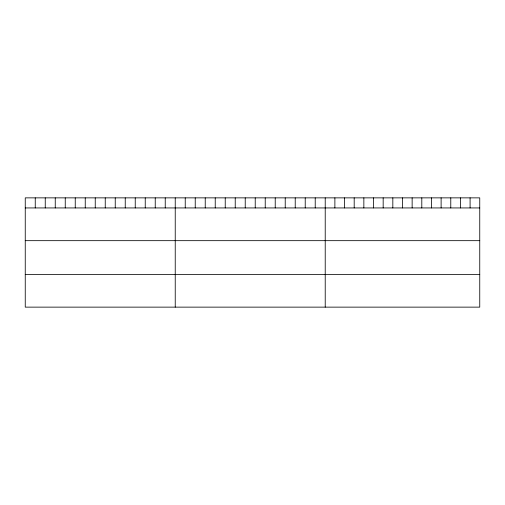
<?xml version="1.0" encoding="UTF-8"?>
<svg xmlns="http://www.w3.org/2000/svg" width="505" height="505" viewBox="0 0 505 505"><rect width="100%" height="100%" fill="white"/><g stroke="black" fill="none" stroke-linecap="round" stroke-linejoin="round"><path stroke-width="0.76" d="M479.75 207.94L479.75 307.135L25.25 307.135L25.25 197.865L479.75 197.865L479.75 207.94L25.25 207.94M25.25 240.67L479.75 240.67M25.25 274.398L479.75 274.398M470.092 197.865L470.092 207.94M460.434 197.865L460.434 207.94M450.776 197.865L450.776 207.94M441.117 197.865L441.117 207.94M431.459 197.865L431.459 207.94M421.801 197.865L421.801 207.94M412.143 197.865L412.143 207.94M402.485 197.865L402.485 207.94M392.827 197.865L392.827 207.94M383.169 197.865L383.169 207.94M373.511 197.865L373.511 207.94M363.852 197.865L363.852 207.94M354.194 197.865L354.194 207.94M344.536 197.865L344.536 207.94M334.878 197.865L334.878 207.94M325.22 197.865L325.22 307.135M315.221 197.865L315.221 207.94M305.222 197.865L305.222 207.94M295.223 197.865L295.223 207.94M285.224 197.865L285.224 207.94M275.225 197.865L275.225 207.94M265.226 197.865L265.226 207.94M255.227 197.865L255.227 207.94M245.228 197.865L245.228 207.94M235.229 197.865L235.229 207.94M225.23 197.865L225.23 207.94M215.231 197.865L215.231 207.94M205.232 197.865L205.232 207.94M195.233 197.865L195.233 207.94M185.234 197.865L185.234 207.94M175.235 197.865L175.235 307.135M165.236 197.865L165.236 207.94M155.237 197.865L155.237 207.94M145.238 197.865L145.238 207.94M135.239 197.865L135.239 207.94M125.24 197.865L125.24 207.94M115.241 197.865L115.241 207.94M105.242 197.865L105.242 207.94M95.243 197.865L95.243 207.94M85.244 197.865L85.244 207.94M75.245 197.865L75.245 207.94M65.246 197.865L65.246 207.94M55.247 197.865L55.247 207.94M45.248 197.865L45.248 207.94M35.249 197.865L35.249 207.94"/></g></svg>
